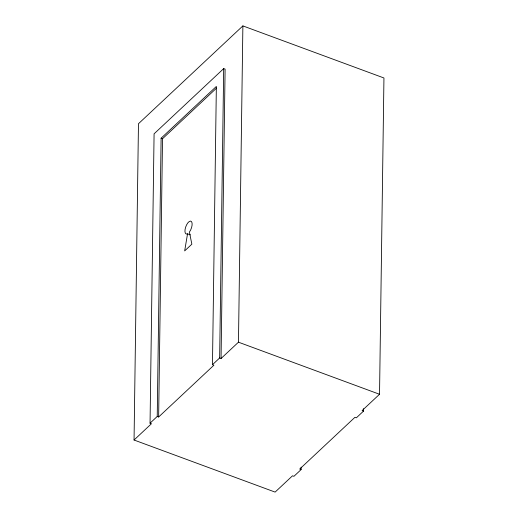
<?xml version="1.0" encoding="UTF-8"?>
<svg xmlns="http://www.w3.org/2000/svg" width="518" height="518" viewBox="0 0 518 518"><rect width="100%" height="100%" fill="white"/><g stroke="black" fill="none" stroke-linecap="round" stroke-linejoin="round"><path stroke-width="0.78" d="M301.146 467.158L301.113 469.586L293.933 476.314L292.521 475.796L275.116 492.1L134.052 440.022L138.468 123.731L242.884 25.9L383.948 77.978L379.532 394.269L362.127 410.573L363.539 411.091L363.571 408.67M150.045 423.193L154.086 133.825L223.692 68.603L225.103 69.121L221.063 358.495L219.651 357.97L212.471 364.704L213.882 365.222L158.637 416.984L157.226 416.466L150.045 423.193L151.457 423.718L134.052 440.022M157.226 416.466L161.111 138.202L216.356 86.441L212.471 364.704M158.637 416.984L162.522 138.727L216.589 88.066M219.651 357.97L223.692 68.603M221.063 358.495L238.468 342.191L242.884 25.9M187.535 233.832L184.667 250.906L191.861 244.166L189.4 232.09A6.857 2.881 -69.7 0 0 191.537 221.626A6.857 2.881 -69.7 0 0 185.638 227.149A6.857 2.881 -69.7 0 0 187.535 233.832L190.359 234.874M363.539 411.091L356.358 417.825L354.947 417.301L299.702 469.062L301.113 469.586M161.111 138.202L162.522 138.727M238.468 342.191L379.532 394.269"/></g></svg>
